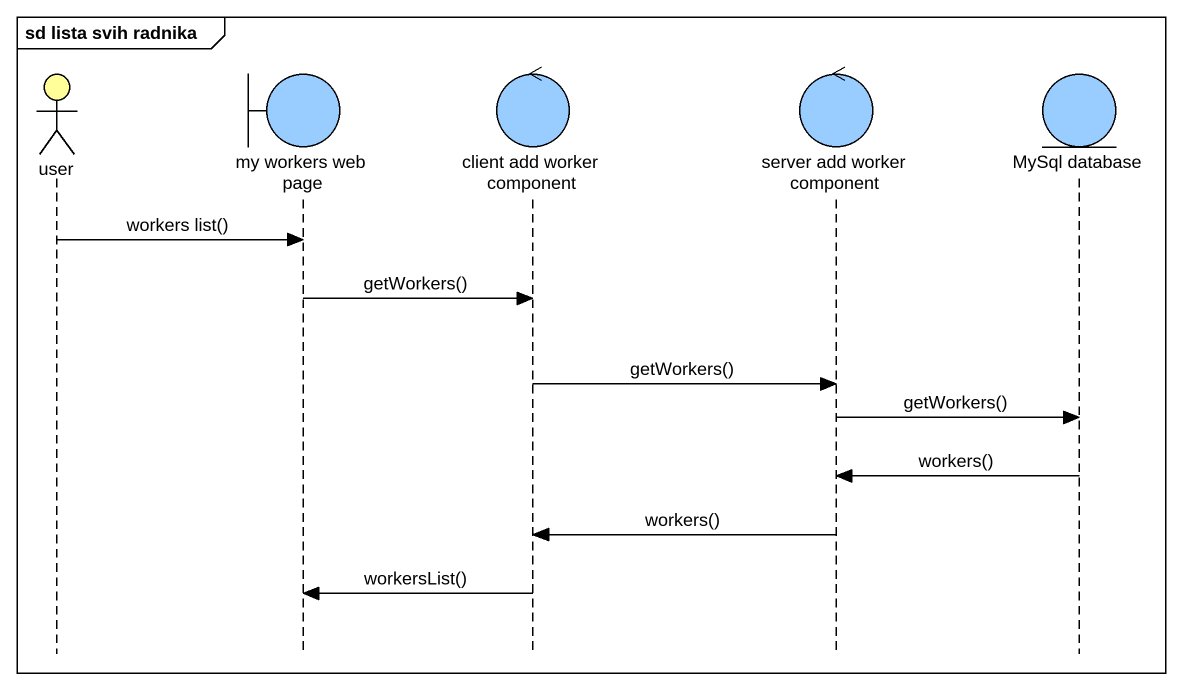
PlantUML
@startuml
mainframe sd lista svih radnika
hide footbox
actor user #FFFE99
boundary "my workers web page" as my_workers_web_page #99CCFF
control "client add worker component" as client_add_worker_component #99CCFF
control "server add worker component" as server_add_worker_component #99CCFF
entity "MySql database" as MySql_database #99CCFF

user -> my_workers_web_page : workers list()
my_workers_web_page -> client_add_worker_component : getWorkers()
client_add_worker_component -> server_add_worker_component : getWorkers()
server_add_worker_component -> MySql_database : getWorkers()
MySql_database -> server_add_worker_component : workers()
server_add_worker_component -> client_add_worker_component : workers()
client_add_worker_component -> my_workers_web_page : workersList()
@enduml
